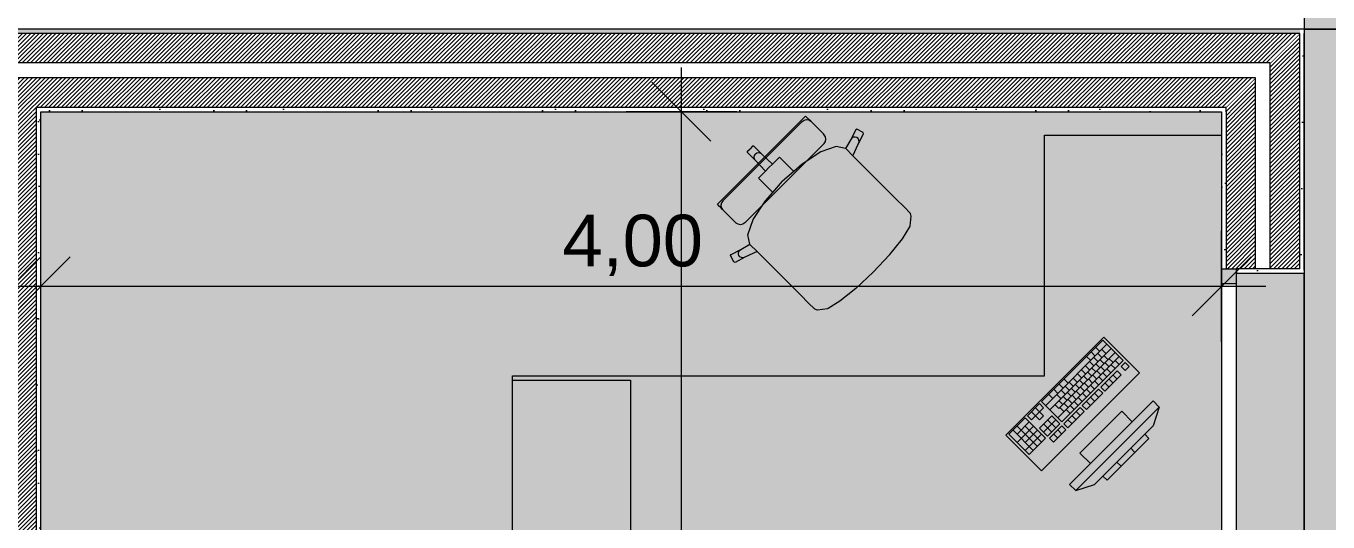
# Model space of a CAD drawing. Header units: millimetres. Extents: x 141848 to 1648660, y -465012 to -151356.
# Drawn here: x 458596 to 463006, y -255085 to -253406 of the extents above; entities that cross this region are included whole.
import ezdxf

# ---------------------------------------------------------------- set-up
doc = ezdxf.new("R2010")
doc.units = ezdxf.units.MM
doc.header["$MEASUREMENT"] = 0
doc.linetypes.add('Wipeout_Contour', pattern=[1000, 0, -1000])
for name, color, linetype in [('ASSIETTE', 7, 'Continuous'), ('Cotations - 1_100', 7, 'Continuous'), ('Fenêtres ARCHICAD', 7, 'Continuous'), ('Sols_ Dalles', 7, 'Continuous'), ('Structure - Murs extérieurs', 7, 'Continuous')]:
    doc.layers.add(name, color=color, linetype=linetype)
doc.styles.add('STYLE_GENERE_2', font='')
doc.styles.get('STYLE_GENERE_2').set_extended_font_data('Arial')
doc.dimstyles.new('STYLE_GENERE__1', dxfattribs={"dimtxt": 175, "dimasz": 190, "dimexe": 0.18, "dimexo": 0.0625, "dimgap": 0, "dimtad": 1, "dimlfac": 0.001, "dimzin": 0, "dimdsep": 46, "dimtxsty": 'STYLE_GENERE_2', "dimblk": 'ARROWHEAD_6', "dimblk1": 'ARROWHEAD_6', "dimblk2": 'ARROWHEAD_6', "dimcen": 0.09, "dimse1": 1, "dimse2": 1, "dimclrd": 7, "dimclre": 7, "dimclrt": 7, "dimazin": 0, "dimtfac": 1, "dimtdec": 4, "dimtmove": 0, "dimatfit": 3, "dimfxl": 0, "dimtolj": 1, "dimtzin": 0, "dimarcsym": 0})
doc.dimstyles.new('STYLE_GENERE__2', dxfattribs={"dimtxt": 175, "dimasz": 190, "dimexe": 0.18, "dimexo": 0.0625, "dimgap": 0, "dimtad": 1, "dimtih": 1, "dimtoh": 1, "dimlfac": 0.001, "dimzin": 0, "dimdsep": 46, "dimtxsty": 'STYLE_GENERE_2', "dimblk": 'ARROWHEAD_6', "dimblk1": 'ARROWHEAD_6', "dimblk2": 'ARROWHEAD_6', "dimcen": 0.09, "dimse1": 1, "dimse2": 1, "dimclrd": 7, "dimclre": 7, "dimclrt": 7, "dimazin": 0, "dimtfac": 1, "dimtdec": 4, "dimtmove": 0, "dimatfit": 3, "dimfxl": 0, "dimtolj": 1, "dimtzin": 0, "dimarcsym": 0})
pattern_1 = [(45, (0, 175), (-55.684659, 55.684659), [0, -52.5, 0, -78.75]), (110, (175, 175), (74.000794, 26.934086), [0, -38.5, 0, -66.5])]
pattern_2 = [(45, (0, 0), (-7.07106781, 7.07106781), [])]

# ---------------------------------------------------------------- blocks, each defined once
blk = doc.blocks.new('Dalle_2_1', base_point=(437925.1, -253415.6))
at = {"layer": 'Sols_ Dalles', "linetype": 'Continuous', "lineweight": 0, "true_color": 0x3f3f3f}
blk.add_hatch(color=250, dxfattribs=at).paths.add_polyline_path([(437925.1, -253415.6), (437925.1, -261165.6), (462925.6, -261165.6), (462925.6, -253415.6), (454775.6, -253415.6), (454775.6, -253695.6), (454775.6, -256475.6), (443260.6, -256475.6), (443260.6, -254581.9), (442677.2, -254581.9), (442677.2, -253415.6)])
at = {"layer": 'Sols_ Dalles', "color": 250, "linetype": 'Continuous', "lineweight": 5, "true_color": 0x1f1f1f, "flags": 128}
blk.add_lwpolyline([(437925.1, -253415.6), (437925.1, -261165.6), (462925.6, -261165.6), (462925.6, -253415.6), (454775.6, -253415.6), (454775.6, -253695.6), (454775.6, -256475.6), (443260.6, -256475.6), (443260.6, -254581.9), (442677.2, -254581.9), (442677.2, -253415.6)], close=True, dxfattribs=at)
blk = doc.blocks.new('Dalle_13_1', base_point=(437925.1, -253415.6))
at = {"layer": 'Sols_ Dalles', "linetype": 'Continuous', "lineweight": 0, "true_color": 0x3f3f3f}
h = blk.add_hatch(color=250, dxfattribs=at)
h.paths.add_polyline_path([(437925.1, -253415.6), (437925.1, -261165.6), (462925.6, -261165.6), (462925.6, -253415.6)])
h.paths.add_polyline_path([(443540.6, -253695.6), (448350.6, -253695.6), (448350.6, -256195.6), (443540.6, -256195.6)], flags=0)
h.paths.add_polyline_path([(448630.6, -253695.6), (454775.6, -253695.6), (454775.6, -256375.6), (448630.6, -256375.6)], flags=0)
at = {"layer": 'Sols_ Dalles', "color": 250, "linetype": 'Continuous', "lineweight": 5, "true_color": 0x1f1f1f, "flags": 128}
blk.add_lwpolyline([(437925.1, -253415.6), (437925.1, -261165.6), (462925.6, -261165.6), (462925.6, -253415.6)], close=True, dxfattribs=at)
blk = doc.blocks.new('Mur_1_1', base_point=(462645.6, -253695.6))
at = {"color": 254, "linetype": 'Wipeout_Contour', "lineweight": 0, "ltscale": 1583249.505435676}
blk.add_wipeout([(462910.6, -253430.6), (462925.6, -253430.6), (462925.6, -253415.6)], dxfattribs=at).dxf.layer = 'Structure - Murs extérieurs'
at = {"color": 254, "linetype": 'Wipeout_Contour', "lineweight": 0, "ltscale": 1582934.291447829}
blk.add_wipeout([(462645.6, -253695.6), (462660.6, -253695.6), (462660.6, -253680.6)], dxfattribs=at).dxf.layer = 'Structure - Murs extérieurs'
at = {"layer": 'Structure - Murs extérieurs', "linetype": 'Continuous', "lineweight": 5, "true_color": 0x5f5f5f}
h = blk.add_hatch(dxfattribs=at)
h.set_pattern_fill('Enduit_0001', color=251, style=0, pattern_type=2)
h.set_pattern_definition(pattern_1)
h.paths.add_polyline_path([(462910.6, -253430.6), (462925.6, -253430.6), (462925.6, -253415.6)])
h = blk.add_hatch(dxfattribs=at)
h.set_pattern_fill('Enduit_0001', color=251, style=0, pattern_type=2)
h.set_pattern_definition(pattern_1)
h.paths.add_polyline_path([(462645.6, -253695.6), (462660.6, -253695.6), (462660.6, -253680.6)])
at = {"color": 254, "linetype": 'Wipeout_Contour', "lineweight": 0, "ltscale": 1583238.746620003}
blk.add_wipeout([(462810.6, -253530.6), (462910.6, -253530.6), (462910.6, -253430.6)], dxfattribs=at).dxf.layer = 'Structure - Murs extérieurs'
at = {"layer": 'Structure - Murs extérieurs', "linetype": 'Continuous', "lineweight": 5, "true_color": 0x5f5f5f}
h = blk.add_hatch(dxfattribs=at)
h.set_pattern_fill('Briques_terre_cuite__ext_56', color=251, style=0, pattern_type=2)
h.set_pattern_definition(pattern_2)
h.paths.add_polyline_path([(462810.6, -253530.6), (462910.6, -253530.6), (462910.6, -253430.6)])
at = {"color": 254, "linetype": 'Wipeout_Contour', "lineweight": 0, "ltscale": 1583229.542021951}
blk.add_wipeout([(462910.6, -253430.6), (462925.6, -253415.6), (462910.6, -253415.6)], dxfattribs=at).dxf.layer = 'Structure - Murs extérieurs'
at = {"color": 254, "linetype": 'Wipeout_Contour', "lineweight": 0, "ltscale": 1583115.564705617}
blk.add_wipeout([(462760.6, -253580.6), (462810.6, -253580.6), (462810.6, -253530.6)], dxfattribs=at).dxf.layer = 'Structure - Murs extérieurs'
at = {"layer": 'Structure - Murs extérieurs', "linetype": 'Continuous', "lineweight": 5, "true_color": 0x5f5f5f}
h = blk.add_hatch(dxfattribs=at)
h.set_pattern_fill('Enduit_0001', color=251, style=0, pattern_type=2)
h.set_pattern_definition(pattern_1)
h.paths.add_polyline_path([(462910.6, -253430.6), (462925.6, -253415.6), (462910.6, -253415.6)])
at = {"color": 254, "linetype": 'Wipeout_Contour', "lineweight": 0, "ltscale": 1583060.330105459}
blk.add_wipeout([(462660.6, -253680.6), (462760.6, -253680.6), (462760.6, -253580.6)], dxfattribs=at).dxf.layer = 'Structure - Murs extérieurs'
at = {"layer": 'Structure - Murs extérieurs', "linetype": 'Continuous', "lineweight": 5, "true_color": 0x5f5f5f}
h = blk.add_hatch(dxfattribs=at)
h.set_pattern_fill('Briques_terre_cuite__int_97', color=251, style=0, pattern_type=2)
h.set_pattern_definition(pattern_2)
h.paths.add_polyline_path([(462660.6, -253680.6), (462760.6, -253680.6), (462760.6, -253580.6)])
at = {"color": 254, "linetype": 'Wipeout_Contour', "lineweight": 0, "ltscale": 2067424.898987333}
blk.add_wipeout([(462910.6, -253415.6), (437925.1, -253415.6), (437940.1, -253430.6), (462910.6, -253430.6)], dxfattribs=at).dxf.layer = 'Structure - Murs extérieurs'
at = {"layer": 'Structure - Murs extérieurs', "linetype": 'Continuous', "lineweight": 5, "true_color": 0x5f5f5f}
h = blk.add_hatch(dxfattribs=at)
h.set_pattern_fill('Enduit_0001', color=251, style=0, pattern_type=2)
h.set_pattern_definition(pattern_1)
h.paths.add_polyline_path([(462910.6, -253415.6), (437925.1, -253415.6), (437940.1, -253430.6), (462910.6, -253430.6)])
at = {"color": 254, "linetype": 'Wipeout_Contour', "lineweight": 0, "ltscale": 1582914.323054209}
blk.add_wipeout([(462645.6, -253695.6), (462660.6, -253680.6), (462645.6, -253680.6)], dxfattribs=at).dxf.layer = 'Structure - Murs extérieurs'
at = {"layer": 'Structure - Murs extérieurs', "linetype": 'Continuous', "lineweight": 5, "true_color": 0x5f5f5f}
h = blk.add_hatch(dxfattribs=at)
h.set_pattern_fill('Enduit_0001', color=251, style=0, pattern_type=2)
h.set_pattern_definition(pattern_1)
h.paths.add_polyline_path([(462645.6, -253695.6), (462660.6, -253680.6), (462645.6, -253680.6)])
at = {"color": 254, "linetype": 'Wipeout_Contour', "lineweight": 0, "ltscale": 1583103.401677291}
blk.add_wipeout([(462810.6, -253530.6), (462910.6, -253430.6), (462810.6, -253430.6)], dxfattribs=at).dxf.layer = 'Structure - Murs extérieurs'
at = {"layer": 'Structure - Murs extérieurs', "linetype": 'Continuous', "lineweight": 5, "true_color": 0x5f5f5f}
h = blk.add_hatch(dxfattribs=at)
h.set_pattern_fill('Briques_terre_cuite__ext_56', color=251, style=0, pattern_type=2)
h.set_pattern_definition(pattern_2)
h.paths.add_polyline_path([(462810.6, -253530.6), (462910.6, -253430.6), (462810.6, -253430.6)])
at = {"layer": 'Structure - Murs extérieurs', "color": 7, "linetype": 'Continuous', "lineweight": 5}
blk.add_line((462910.6, -253530.6), (462910.6, -253430.6), dxfattribs=at)
at = {"layer": 'Structure - Murs extérieurs', "color": 7, "linetype": 'Continuous', "lineweight": 5, "flags": 128}
blk.add_lwpolyline([(462925.6, -253415.6), (462925.6, -253430.6)], dxfattribs=at)
at = {"color": 254, "linetype": 'Wipeout_Contour', "lineweight": 0, "ltscale": 2103531.866001545}
blk.add_wipeout([(458645.6, -253695.6), (462645.6, -253695.6), (462645.6, -253680.6), (458645.6, -253680.6)], dxfattribs=at).dxf.layer = 'Structure - Murs extérieurs'
at = {"layer": 'Structure - Murs extérieurs', "linetype": 'Continuous', "lineweight": 5, "true_color": 0x5f5f5f}
h = blk.add_hatch(dxfattribs=at)
h.set_pattern_fill('Enduit_0001', color=251, style=0, pattern_type=2)
h.set_pattern_definition(pattern_1)
h.paths.add_polyline_path([(458645.6, -253695.6), (462645.6, -253695.6), (462645.6, -253680.6), (458645.6, -253680.6)])
at = {"color": 254, "linetype": 'Wipeout_Contour', "lineweight": 0, "ltscale": 2067461.846406142}
blk.add_wipeout([(462810.6, -253430.6), (437940.1, -253430.6), (438040.1, -253530.6), (462810.6, -253530.6)], dxfattribs=at).dxf.layer = 'Structure - Murs extérieurs'
at = {"layer": 'Structure - Murs extérieurs', "linetype": 'Continuous', "lineweight": 5, "true_color": 0x5f5f5f}
h = blk.add_hatch(dxfattribs=at)
h.set_pattern_fill('Briques_terre_cuite__ext_56', color=251, style=0, pattern_type=2)
h.set_pattern_definition(pattern_2)
h.paths.add_polyline_path([(462810.6, -253430.6), (437940.1, -253430.6), (438040.1, -253530.6), (462810.6, -253530.6)])
at = {"layer": 'Structure - Murs extérieurs', "color": 7, "linetype": 'Continuous', "lineweight": 5}
for p, q in [((462810.6, -253430.6), (437940.1, -253430.6)), ((462910.6, -253430.6), (462810.6, -253430.6))]:
    blk.add_line(p, q, dxfattribs=at)
at = {"layer": 'Structure - Murs extérieurs', "color": 7, "linetype": 'Continuous', "lineweight": 5, "flags": 128}
blk.add_lwpolyline([(462925.6, -253415.6), (437925.1, -253415.6)], dxfattribs=at)
at = {"color": 254, "linetype": 'Wipeout_Contour', "lineweight": 0, "ltscale": 2096498.035947026}
blk.add_wipeout([(458630.6, -253695.6), (458645.6, -253695.6), (458645.6, -253680.6), (458630.6, -253680.6)], dxfattribs=at).dxf.layer = 'Structure - Murs extérieurs'
at = {"layer": 'Structure - Murs extérieurs', "linetype": 'Continuous', "lineweight": 5, "true_color": 0x5f5f5f}
h = blk.add_hatch(dxfattribs=at)
h.set_pattern_fill('Enduit_0001', color=251, style=0, pattern_type=2)
h.set_pattern_definition(pattern_1)
h.paths.add_polyline_path([(458630.6, -253695.6), (458645.6, -253695.6), (458645.6, -253680.6), (458630.6, -253680.6)])
at = {"color": 254, "linetype": 'Wipeout_Contour', "lineweight": 0, "ltscale": 1583048.086526626}
blk.add_wipeout([(462760.6, -253580.6), (462810.6, -253530.6), (462760.6, -253530.6)], dxfattribs=at).dxf.layer = 'Structure - Murs extérieurs'
at = {"layer": 'Structure - Murs extérieurs', "color": 7, "linetype": 'Continuous', "lineweight": 5}
blk.add_line((462810.6, -253580.6), (462810.6, -253530.6), dxfattribs=at)
at = {"color": 254, "linetype": 'Wipeout_Contour', "lineweight": 0, "ltscale": 2085845.94431109}
blk.add_wipeout([(448545.6, -253580.6), (462760.6, -253580.6), (462760.6, -253530.6), (448545.6, -253530.6)], dxfattribs=at).dxf.layer = 'Structure - Murs extérieurs'
at = {"layer": 'Structure - Murs extérieurs', "color": 7, "linetype": 'Continuous', "lineweight": 5}
for p, q in [((462760.6, -253530.6), (448545.6, -253530.6)), ((462810.6, -253530.6), (462760.6, -253530.6))]:
    blk.add_line(p, q, dxfattribs=at)
at = {"color": 254, "linetype": 'Wipeout_Contour', "lineweight": 0, "ltscale": 1582924.96933902}
blk.add_wipeout([(462660.6, -253680.6), (462760.6, -253580.6), (462660.6, -253580.6)], dxfattribs=at).dxf.layer = 'Structure - Murs extérieurs'
at = {"layer": 'Structure - Murs extérieurs', "linetype": 'Continuous', "lineweight": 5, "true_color": 0x5f5f5f}
h = blk.add_hatch(dxfattribs=at)
h.set_pattern_fill('Briques_terre_cuite__int_97', color=251, style=0, pattern_type=2)
h.set_pattern_definition(pattern_2)
h.paths.add_polyline_path([(462660.6, -253680.6), (462760.6, -253580.6), (462660.6, -253580.6)])
at = {"layer": 'Structure - Murs extérieurs', "color": 7, "linetype": 'Continuous', "lineweight": 5}
blk.add_line((462760.6, -253680.6), (462760.6, -253580.6), dxfattribs=at)
at = {"color": 254, "linetype": 'Wipeout_Contour', "lineweight": 0, "ltscale": 2103420.98199912}
blk.add_wipeout([(458630.6, -253680.6), (462660.6, -253680.6), (462660.6, -253580.6), (458630.6, -253580.6)], dxfattribs=at).dxf.layer = 'Structure - Murs extérieurs'
at = {"layer": 'Structure - Murs extérieurs', "linetype": 'Continuous', "lineweight": 5, "true_color": 0x5f5f5f}
h = blk.add_hatch(dxfattribs=at)
h.set_pattern_fill('Briques_terre_cuite__int_97', color=251, style=0, pattern_type=2)
h.set_pattern_definition(pattern_2)
h.paths.add_polyline_path([(458630.6, -253680.6), (462660.6, -253680.6), (462660.6, -253580.6), (458630.6, -253580.6)])
at = {"layer": 'Structure - Murs extérieurs', "color": 7, "linetype": 'Continuous', "lineweight": 5}
for p, q in [((462760.6, -253580.6), (462660.6, -253580.6)), ((462660.6, -253695.6), (462660.6, -253680.6))]:
    blk.add_line(p, q, dxfattribs=at)
at = {"color": 254, "linetype": 'Wipeout_Contour', "lineweight": 0, "ltscale": 2096237.963000145}
blk.add_wipeout([(458560.6, -253680.6), (458630.6, -253680.6), (458630.6, -253580.6), (458560.6, -253580.6)], dxfattribs=at).dxf.layer = 'Structure - Murs extérieurs'
at = {"layer": 'Structure - Murs extérieurs', "linetype": 'Continuous', "lineweight": 5, "true_color": 0x5f5f5f}
h = blk.add_hatch(dxfattribs=at)
h.set_pattern_fill('Briques_terre_cuite__int_97', color=251, style=0, pattern_type=2)
h.set_pattern_definition(pattern_2)
h.paths.add_polyline_path([(458560.6, -253680.6), (458630.6, -253680.6), (458630.6, -253580.6), (458560.6, -253580.6)])
at = {"layer": 'Structure - Murs extérieurs', "color": 7, "linetype": 'Continuous', "lineweight": 5}
for p, q in [((458630.6, -253580.6), (458560.6, -253580.6)), ((462660.6, -253580.6), (458630.6, -253580.6)), ((458630.6, -253695.6), (458630.6, -253680.6)), ((458630.6, -253680.6), (462660.6, -253680.6))]:
    blk.add_line(p, q, dxfattribs=at)
at = {"layer": 'Structure - Murs extérieurs', "color": 7, "linetype": 'Continuous', "lineweight": 5, "flags": 128}
blk.add_lwpolyline([(458645.6, -253695.6), (462645.6, -253695.6)], dxfattribs=at)
blk = doc.blocks.new('Fenêtre 25')
at = {"layer": 'Fenêtres ARCHICAD', "color": 7, "linetype": 'Continuous', "lineweight": 5}
for p, q in [((-500, 0), (500, 0)), ((-500, 0), (-500, -15)), ((-500, 0), (-500, -15)), ((500, 0), (500, -15)), ((500, 0), (500, -15)), ((-500, -15), (-500, -50)), ((-500, -15), (-500, -50)), ((500, -15), (500, -50)), ((500, -15), (500, -50)), ((-485, -50), (-485, -280)), ((485, -50), (485, -280)), ((-500, -280), (-485, -280)), ((-485, -280), (485, -280)), ((500, -280), (485, -280))]:
    blk.add_line(p, q, dxfattribs=at)
at = {"color": 254, "linetype": 'Wipeout_Contour', "lineweight": 0, "ltscale": 1805.5395}
blk.add_wipeout([(-450, 0), (-450, -50), (450, -50), (450, 0)], dxfattribs=at).dxf.layer = 'Fenêtres ARCHICAD'
at = {"layer": 'Fenêtres ARCHICAD', "color": 7, "linetype": 'Continuous', "lineweight": 5}
for p, q in [((-500, 0), (-450, 0)), ((-450, 0), (-450, -50)), ((-450, 0), (450, 0)), ((450, -50), (450, 0)), ((450, 0), (500, 0)), ((-450, -50), (-500, -50)), ((450, -50), (-450, -50)), ((500, -50), (450, -50))]:
    blk.add_line(p, q, dxfattribs=at)
blk = doc.blocks.new('Mur_2_1', base_point=(462645.6, -253695.6))
at = {"color": 254, "linetype": 'Wipeout_Contour', "lineweight": 0, "ltscale": 2111766.840978906}
blk.add_wipeout([(462910.6, -254227.6), (462925.6, -254227.6), (462925.6, -253430.6), (462910.6, -253430.6)], dxfattribs=at).dxf.layer = 'Structure - Murs extérieurs'
at = {"color": 254, "linetype": 'Wipeout_Contour', "lineweight": 0, "ltscale": 2111092.181981381}
blk.add_wipeout([(462645.6, -253695.6), (462645.6, -254227.6), (462660.6, -254227.6), (462660.6, -253695.6)], dxfattribs=at).dxf.layer = 'Structure - Murs extérieurs'
at = {"layer": 'Structure - Murs extérieurs', "linetype": 'Continuous', "lineweight": 5, "true_color": 0x5f5f5f}
h = blk.add_hatch(dxfattribs=at)
h.set_pattern_fill('Enduit_0001', color=251, style=0, pattern_type=2)
h.set_pattern_definition(pattern_1)
h.paths.add_polyline_path([(462910.6, -254227.6), (462925.6, -254227.6), (462925.6, -253430.6), (462910.6, -253430.6)])
h = blk.add_hatch(dxfattribs=at)
h.set_pattern_fill('Enduit_0001', color=251, style=0, pattern_type=2)
h.set_pattern_definition(pattern_1)
h.paths.add_polyline_path([(462645.6, -253695.6), (462645.6, -254227.6), (462660.6, -254227.6), (462660.6, -253695.6)])
at = {"color": 254, "linetype": 'Wipeout_Contour', "lineweight": 0, "ltscale": 2111661.239325346}
blk.add_wipeout([(462810.6, -254227.6), (462910.6, -254227.6), (462910.6, -253530.6), (462810.6, -253530.6)], dxfattribs=at).dxf.layer = 'Structure - Murs extérieurs'
at = {"layer": 'Structure - Murs extérieurs', "linetype": 'Continuous', "lineweight": 5, "true_color": 0x5f5f5f}
h = blk.add_hatch(dxfattribs=at)
h.set_pattern_fill('Briques_terre_cuite__ext_56', color=251, style=0, pattern_type=2)
h.set_pattern_definition(pattern_2)
h.paths.add_polyline_path([(462810.6, -254227.6), (462910.6, -254227.6), (462910.6, -253530.6), (462810.6, -253530.6)])
at = {"layer": 'Structure - Murs extérieurs', "color": 7, "linetype": 'Continuous', "lineweight": 5}
blk.add_line((462910.6, -253530.6), (462910.6, -253430.6), dxfattribs=at)
at = {"color": 254, "linetype": 'Wipeout_Contour', "lineweight": 0, "ltscale": 2111446.26126657}
blk.add_wipeout([(462760.6, -253580.6), (462760.6, -254227.6), (462810.6, -254227.6), (462810.6, -253580.6)], dxfattribs=at).dxf.layer = 'Structure - Murs extérieurs'
at = {"layer": 'Structure - Murs extérieurs', "color": 7, "linetype": 'Continuous', "lineweight": 5}
blk.add_line((462810.6, -253580.6), (462810.6, -253530.6), dxfattribs=at)
at = {"color": 254, "linetype": 'Wipeout_Contour', "lineweight": 0, "ltscale": 2639218.054423116}
blk.add_wipeout([(462760.6, -253680.6), (462660.6, -253680.6), (462660.6, -254227.6), (462695.6, -254227.6), (462760.6, -254227.6)], dxfattribs=at).dxf.layer = 'Structure - Murs extérieurs'
at = {"layer": 'Structure - Murs extérieurs', "linetype": 'Continuous', "lineweight": 5, "true_color": 0x5f5f5f}
h = blk.add_hatch(dxfattribs=at)
h.set_pattern_fill('Briques_terre_cuite__int_97', color=251, style=0, pattern_type=2)
h.set_pattern_definition(pattern_2)
h.paths.add_polyline_path([(462760.6, -253680.6), (462660.6, -253680.6), (462660.6, -254227.6), (462695.6, -254227.6), (462760.6, -254227.6)])
at = {"layer": 'Structure - Murs extérieurs', "color": 7, "linetype": 'Continuous', "lineweight": 5}
for p, q in [((462760.6, -253680.6), (462760.6, -253580.6)), ((462660.6, -253695.6), (462660.6, -253680.6)), ((462660.6, -253695.6), (462660.6, -254227.6)), ((462645.6, -254227.6), (462660.6, -254227.6))]:
    blk.add_line(p, q, dxfattribs=at)
at = {"layer": 'Structure - Murs extérieurs', "color": 7, "linetype": 'Continuous', "lineweight": 5, "flags": 128}
blk.add_lwpolyline([(462645.6, -253695.6), (462645.6, -254227.6)], dxfattribs=at)
at = {"color": 254, "linetype": 'Wipeout_Contour', "lineweight": 0, "ltscale": 2640296.921588567}
blk.add_wipeout([(462925.6, -254227.6), (462910.6, -254227.6), (462695.6, -254227.6), (462695.6, -254242.6), (462925.6, -254242.6)], dxfattribs=at).dxf.layer = 'Structure - Murs extérieurs'
at = {"layer": 'Structure - Murs extérieurs', "linetype": 'Continuous', "lineweight": 5, "true_color": 0x5f5f5f}
h = blk.add_hatch(dxfattribs=at)
h.set_pattern_fill('Enduit_0001', color=251, style=0, pattern_type=2)
h.set_pattern_definition(pattern_1)
h.paths.add_polyline_path([(462925.6, -254227.6), (462910.6, -254227.6), (462695.6, -254227.6), (462695.6, -254242.6), (462925.6, -254242.6)])
at = {"layer": 'Structure - Murs extérieurs', "color": 7, "linetype": 'Continuous', "lineweight": 5}
for p, q in [((462910.6, -254227.6), (462910.6, -253530.6)), ((462810.6, -254227.6), (462810.6, -253580.6)), ((462760.6, -254227.6), (462760.6, -253680.6)), ((462660.6, -254227.6), (462695.6, -254227.6)), ((462695.6, -254227.6), (462695.6, -254242.6)), ((462910.6, -254227.6), (462695.6, -254227.6)), ((462695.6, -254242.6), (462925.6, -254242.6)), ((462925.6, -254227.6), (462925.6, -254242.6))]:
    blk.add_line(p, q, dxfattribs=at)
at = {"layer": 'Structure - Murs extérieurs', "color": 7, "linetype": 'Continuous', "lineweight": 5, "flags": 128}
blk.add_lwpolyline([(462925.6, -254227.6), (462925.6, -253430.6)], dxfattribs=at)
at = {"layer": 'Fenêtres ARCHICAD', "color": 7, "linetype": 'Continuous', "lineweight": 5, "xscale": -1, "zscale": 1000, "rotation": 89.9999999999974}
blk.add_blockref('Fenêtre 25', (462645.6, -254727.6), dxfattribs=at)
blk = doc.blocks.new('Mur_13_1', base_point=(458560.6, -257873.3))
at = {"color": 254, "linetype": 'Wipeout_Contour', "lineweight": 0, "ltscale": 2096349.279210437}
blk.add_wipeout([(458560.6, -253695.6), (458630.6, -253695.6), (458630.6, -253680.6), (458560.6, -253680.6)], dxfattribs=at).dxf.layer = 'Structure - Murs extérieurs'
at = {"layer": 'Structure - Murs extérieurs', "linetype": 'Continuous', "lineweight": 5, "true_color": 0x5f5f5f}
h = blk.add_hatch(dxfattribs=at)
h.set_pattern_fill('Briques_terre_cuite__int_97', color=251, style=0, pattern_type=2)
h.set_pattern_definition(pattern_2)
h.paths.add_polyline_path([(458560.6, -253695.6), (458630.6, -253695.6), (458630.6, -253680.6), (458560.6, -253680.6)])
at = {"color": 254, "linetype": 'Wipeout_Contour', "lineweight": 0, "ltscale": 2099527.196369854}
blk.add_wipeout([(458630.6, -253695.6), (458630.6, -256795.2), (458645.6, -256795.2), (458645.6, -253695.6)], dxfattribs=at).dxf.layer = 'Structure - Murs extérieurs'
at = {"layer": 'Structure - Murs extérieurs', "linetype": 'Continuous', "lineweight": 5, "true_color": 0x5f5f5f}
h = blk.add_hatch(dxfattribs=at)
h.set_pattern_fill('Enduit_0001', color=251, style=0, pattern_type=2)
h.set_pattern_definition(pattern_1)
h.paths.add_polyline_path([(458630.6, -253695.6), (458630.6, -256795.2), (458645.6, -256795.2), (458645.6, -253695.6)])
at = {"color": 254, "linetype": 'Wipeout_Contour', "lineweight": 0, "ltscale": 2097347.963144158}
blk.add_wipeout([(458630.6, -254710.6), (458630.6, -253695.6), (458560.6, -253695.6), (458560.6, -254710.6)], dxfattribs=at).dxf.layer = 'Structure - Murs extérieurs'
at = {"layer": 'Structure - Murs extérieurs', "linetype": 'Continuous', "lineweight": 5, "true_color": 0x5f5f5f}
h = blk.add_hatch(dxfattribs=at)
h.set_pattern_fill('Briques_terre_cuite__int_97', color=251, style=0, pattern_type=2)
h.set_pattern_definition(pattern_2)
h.paths.add_polyline_path([(458630.6, -254710.6), (458630.6, -253695.6), (458560.6, -253695.6), (458560.6, -254710.6)])
at = {"layer": 'Structure - Murs extérieurs', "color": 7, "linetype": 'Continuous', "lineweight": 5}
blk.add_line((458630.6, -253695.6), (458630.6, -253680.6), dxfattribs=at)
at = {"color": 254, "linetype": 'Wipeout_Contour', "lineweight": 0, "ltscale": 2098400.107745042}
blk.add_wipeout([(458630.6, -254780.6), (458630.6, -254710.6), (458560.6, -254710.6), (458560.6, -254780.6)], dxfattribs=at).dxf.layer = 'Structure - Murs extérieurs'
at = {"layer": 'Structure - Murs extérieurs', "linetype": 'Continuous', "lineweight": 5, "true_color": 0x5f5f5f}
h = blk.add_hatch(dxfattribs=at)
h.set_pattern_fill('Briques_terre_cuite__int_97', color=251, style=0, pattern_type=2)
h.set_pattern_definition(pattern_2)
h.paths.add_polyline_path([(458630.6, -254780.6), (458630.6, -254710.6), (458560.6, -254710.6), (458560.6, -254780.6)])
at = {"layer": 'Structure - Murs extérieurs', "color": 7, "linetype": 'Continuous', "lineweight": 5}
blk.add_line((458630.6, -254710.6), (458630.6, -253695.6), dxfattribs=at)
at = {"color": 254, "linetype": 'Wipeout_Contour', "lineweight": 0, "ltscale": 2099567.520860872}
blk.add_wipeout([(458630.6, -255910.6), (458630.6, -254780.6), (458560.6, -254780.6), (458560.6, -255910.6)], dxfattribs=at).dxf.layer = 'Structure - Murs extérieurs'
at = {"layer": 'Structure - Murs extérieurs', "linetype": 'Continuous', "lineweight": 5, "true_color": 0x5f5f5f}
h = blk.add_hatch(dxfattribs=at)
h.set_pattern_fill('Briques_terre_cuite__int_97', color=251, style=0, pattern_type=2)
h.set_pattern_definition(pattern_2)
h.paths.add_polyline_path([(458630.6, -255910.6), (458630.6, -254780.6), (458560.6, -254780.6), (458560.6, -255910.6)])
at = {"layer": 'Structure - Murs extérieurs', "color": 7, "linetype": 'Continuous', "lineweight": 5}
for p, q in [((458630.6, -254780.6), (458630.6, -254710.6)), ((458630.6, -255910.6), (458630.6, -254780.6))]:
    blk.add_line(p, q, dxfattribs=at)
at = {"layer": 'Structure - Murs extérieurs', "color": 7, "linetype": 'Continuous', "lineweight": 5, "flags": 128}
blk.add_lwpolyline([(458645.6, -256795.2), (458645.6, -253695.6)], dxfattribs=at)
blk = doc.blocks.new('Poste de travail de bureau unique 25')
at = {"layer": 'ASSIETTE', "color": 251, "linetype": 'Continuous', "lineweight": 5, "true_color": 0x5f5f5f}
for p, q in [((-2002.4, -785), (-2002.4, 0)), ((-515.1, -432.3), (-493.9, -411.1)), ((-232.3, -715.1), (-515.1, -432.3)), ((-493.9, -411.1), (-211.1, -693.9)), ((-493.9, -411.1), (-430.3, -432.3)), ((-232.3, -630.3), (-430.3, -432.3)), ((-402, -460.6), (-387.9, -446.4)), ((-260.6, -602), (-402, -460.6)), ((-387.9, -446.4), (-246.4, -587.9)), ((-479.8, -538.4), (-444.4, -503)), ((-444.4, -503), (-303, -644.4)), ((-354.9, -507.7), (-340.7, -493.6)), ((-720.5, -602), (-651.9, -533.4)), ((-706.6, -615.8), (-638, -547.2)), ((-692.8, -629.7), (-624.2, -561.1)), ((-610.2, -602.5), (-665.6, -547.1)), ((-651.9, -533.4), (-596.5, -588.8)), ((-338.4, -679.8), (-479.8, -538.4)), ((-307.7, -554.9), (-293.6, -540.7)), ((-665.1, -657.4), (-720.5, -602)), ((-637.6, -629.9), (-693, -574.5)), ((-651.4, -643.6), (-692.9, -602.1)), ((-623.9, -616.2), (-665.5, -574.7)), ((-665.2, -629.8), (-610.4, -574.9)), ((-596.5, -588.8), (-665.1, -657.4)), ((-617, -623.1), (-589.6, -595.7)), ((-561.8, -651), (-603.3, -609.4)), ((-603.2, -637), (-575.7, -609.6)), ((-589.6, -595.7), (-548, -637.3)), ((-582.7, -588.9), (-569, -575.1)), ((-541.2, -630.4), (-582.7, -588.9)), ((-569, -575.1), (-527.5, -616.7)), ((-568.9, -602.7), (-555.2, -589)), ((-555, -616.6), (-541.3, -602.8)), ((-527.5, -616.7), (-541.2, -630.4)), ((-246.4, -587.9), (-260.6, -602)), ((-658.1, -664.3), (-644.4, -650.6)), ((-644.4, -650.6), (-630.6, -664.4)), ((-630.6, -664.4), (-616.9, -650.7)), ((-575.5, -664.7), (-617, -623.1)), ((-616.9, -650.7), (-603, -664.6)), ((-609.7, -712.7), (-541.1, -644.2)), ((-589.3, -650.8), (-561.9, -623.4)), ((-548, -637.3), (-575.5, -664.7)), ((-347.1, -865.6), (-554.8, -657.9)), ((-541.1, -644.2), (-333.4, -851.9)), ((-534.3, -637.3), (-520.5, -623.6)), ((-478.9, -692.7), (-534.3, -637.3)), ((-520.5, -623.6), (-465.2, -679)), ((-520.4, -651.2), (-506.7, -637.5)), ((-506.6, -665), (-492.8, -651.3)), ((-303, -644.4), (-338.4, -679.8)), ((-211.1, -693.9), (-232.3, -630.3)), ((-616.6, -705.8), (-658.1, -664.3)), ((-644.3, -678.1), (-630.6, -664.4)), ((-616.7, -678.3), (-630.6, -664.4)), ((-630.5, -692), (-616.7, -678.3)), ((-603, -664.6), (-616.7, -678.3)), ((-616.7, -678.3), (-602.9, -692.1)), ((-602.9, -692.1), (-616.6, -705.8)), ((-388.3, -906.7), (-596, -699)), ((-374.5, -893), (-582.3, -685.3)), ((-564.9, -702.6), (-551.2, -688.9)), ((-360.8, -879.3), (-551.2, -688.9)), ((-551.1, -716.5), (-537.4, -702.8)), ((-547.8, -692.4), (-534.1, -678.7)), ((-533.9, -706.2), (-520.2, -692.5)), ((-527.1, -685.6), (-513.4, -671.9)), ((-513.3, -699.4), (-499.6, -685.7)), ((-499.4, -713.3), (-485.7, -699.6)), ((-492.7, -678.9), (-479, -665.2)), ((-465.2, -679), (-478.9, -692.7)), ((-471.9, -699.6), (-458.2, -685.9)), ((-416.6, -755), (-471.9, -699.6)), ((-458.2, -685.9), (-402.8, -741.3)), ((-458.1, -713.5), (-444.4, -699.8)), ((-211.1, -693.9), (-232.3, -715.1)), ((-402, -920.5), (-609.7, -712.7)), ((-585.4, -737), (-571.7, -723.3)), ((-568.1, -754.3), (-554.4, -740.6)), ((-557.9, -737.1), (-544.2, -723.4)), ((-544, -751), (-530.3, -737.3)), ((-537.3, -730.3), (-523.5, -716.6)), ((-523.4, -744.2), (-509.7, -730.5)), ((-520.1, -720.1), (-506.4, -706.4)), ((-509.6, -758), (-495.8, -744.3)), ((-506.2, -733.9), (-492.5, -720.2)), ((-492.4, -747.8), (-478.7, -734.1)), ((-485.6, -727.1), (-471.9, -713.4)), ((-478.5, -761.6), (-464.8, -747.9)), ((-471.7, -741), (-458, -727.3)), ((-457.9, -754.8), (-444.2, -741.1)), ((-444.2, -727.3), (-430.5, -713.6)), ((-430.4, -741.2), (-416.7, -727.5)), ((-402.8, -741.3), (-416.6, -755)), ((-409.6, -762), (-395.9, -748.2)), ((-395.9, -748.2), (-340.5, -803.6)), ((-2402.4, -785), (-2002.4, -785)), ((-550.8, -771.6), (-537.1, -757.9)), ((-533.5, -788.9), (-519.8, -775.2)), ((-530.2, -764.8), (-516.5, -751.1)), ((-516.3, -778.7), (-502.6, -764.9)), ((-502.5, -792.5), (-488.8, -778.8)), ((-495.7, -771.9), (-482, -758.2)), ((-488.7, -806.4), (-474.9, -792.6)), ((-481.9, -785.7), (-468.1, -772)), ((-468, -799.6), (-454.3, -785.9)), ((-464.7, -775.5), (-451, -761.8)), ((-450.8, -789.3), (-437.1, -775.6)), ((-444, -768.7), (-430.3, -755)), ((-437, -803.2), (-423.3, -789.4)), ((-430.2, -782.5), (-416.5, -768.8)), ((-416.4, -796.4), (-402.6, -782.7)), ((-354.2, -817.3), (-409.6, -762)), ((-395.8, -775.8), (-382.1, -762.1)), ((-381.9, -789.6), (-368.2, -775.9)), ((-368.1, -803.5), (-354.4, -789.8)), ((-474.8, -820.2), (-461.1, -806.5)), ((-461, -834), (-447.2, -820.3)), ((-454.2, -813.4), (-440.5, -799.7)), ((-447.1, -847.9), (-433.4, -834.2)), ((-440.3, -827.3), (-426.6, -813.5)), ((-426.5, -841.1), (-412.8, -827.4)), ((-423.1, -817), (-409.4, -803.3)), ((-409.3, -830.9), (-395.6, -817.1)), ((-402.5, -810.2), (-388.8, -796.5)), ((-395.4, -844.7), (-381.7, -831)), ((-388.7, -824.1), (-374.9, -810.4)), ((-374.8, -837.9), (-361.1, -824.2)), ((-340.5, -803.6), (-354.2, -817.3)), ((-340.4, -831.2), (-326.7, -817.5)), ((-326.5, -845), (-340.4, -831.2)), ((-326.7, -817.5), (-312.8, -831.3)), ((-312.8, -831.3), (-326.5, -845)), ((-457.4, -865.1), (-443.6, -851.4)), ((-441.8, -880.7), (-428.1, -866.9)), ((-433.3, -861.7), (-419.5, -848)), ((-419.4, -875.6), (-405.7, -861.9)), ((-412.6, -855), (-398.9, -841.2)), ((-405.6, -889.4), (-391.9, -875.7)), ((-333.4, -851.9), (-402, -920.5)), ((-398.8, -868.8), (-385.1, -855.1)), ((-381.6, -858.6), (-367.9, -844.8)), ((-361, -851.8), (-347.2, -838)), ((-426.2, -896.2), (-412.5, -882.5)), ((-1400.1, -1047.4), (-1425.6, -1072.9)), ((-1378.2, -1025.4), (-1400.1, -1047.4)), ((-1368.9, -1022.5), (-1378.2, -1025.4)), ((-1335, -1026.5), (-1368.9, -1022.5)), ((-1332.8, -1027.4), (-1335, -1026.5)), ((-1292.8, -1052.4), (-1332.8, -1027.4)), ((-1239.1, -1095.9), (-1292.8, -1052.4)), ((-1425.6, -1072.9), (-1573.5, -1220.7)), ((-1238.3, -1096.6), (-1239.1, -1095.9)), ((-1180, -1151.4), (-1238.3, -1096.6)), ((-1652.4, -1185.5), (-1663.2, -1206.8)), ((-1648.4, -1184.2), (-1652.4, -1185.5)), ((-1615.3, -1201.2), (-1648.4, -1184.2)), ((-1180, -1151.4), (-1125.1, -1209.8)), ((-1663.2, -1206.8), (-1661.9, -1210.9)), ((-1661.9, -1210.9), (-1628.8, -1227.9)), ((-1635.4, -1207.6), (-1637, -1213.3)), ((-1637, -1213.3), (-1636.3, -1219.1)), ((-1636.3, -1219.1), (-1633.4, -1224.2)), ((-1631.8, -1203), (-1635.4, -1207.6)), ((-1633.4, -1224.2), (-1628.8, -1227.9)), ((-1626.7, -1200.2), (-1631.8, -1203)), ((-1628.8, -1227.9), (-1597.8, -1245.2)), ((-1620.9, -1199.5), (-1626.7, -1200.2)), ((-1615.3, -1201.2), (-1620.9, -1199.5)), ((-1573.5, -1220.7), (-1615.3, -1201.2)), ((-1597.7, -1245), (-1573.5, -1220.7)), ((-1125.1, -1209.8), (-1124.4, -1210.6)), ((-1124.4, -1210.6), (-1080.9, -1264.3)), ((-1597.8, -1245.2), (-1605.2, -1277.1)), ((-1605.2, -1277.1), (-1586.9, -1329.1)), ((-1597.7, -1245), (-1597.8, -1245.2)), ((-1080.9, -1264.3), (-1055.9, -1304.3)), ((-1647.9, -1320.5), (-1655.4, -1328.1)), ((-1644.7, -1317.3), (-1647.9, -1320.5)), ((-1638.1, -1313), (-1644.7, -1317.3)), ((-1630.3, -1311.7), (-1638.1, -1313)), ((-1622.4, -1313.5), (-1630.3, -1311.7)), ((-1615.6, -1318.1), (-1622.4, -1313.5)), ((-1481.1, -1452.6), (-1615.6, -1318.1)), ((-1055.9, -1304.3), (-1055.1, -1306.4)), ((-1055.1, -1306.4), (-1051.1, -1340.4)), ((-1690.8, -1363.4), (-1698, -1370.7)), ((-1695.1, -1370), (-1690.8, -1363.5)), ((-1687.6, -1360.2), (-1690.8, -1363.4)), ((-1678.2, -1350.8), (-1687.6, -1360.2)), ((-1655.4, -1328.1), (-1678.2, -1350.8)), ((-1586.9, -1329.1), (-1545.5, -1392.9)), ((-1053.9, -1349.7), (-1075.9, -1371.6)), ((-1051.1, -1340.4), (-1053.9, -1349.7)), ((-1701.2, -1373.8), (-1708.1, -1380.7)), ((-1708.1, -1380.7), (-1558.7, -1530.2)), ((-1698, -1370.7), (-1701.2, -1373.8)), ((-1696.4, -1377.8), (-1695.1, -1370)), ((-1694.6, -1385.7), (-1696.4, -1377.8)), ((-1690, -1392.5), (-1694.6, -1385.7)), ((-1555.5, -1527), (-1690, -1392.5)), ((-1545.5, -1392.9), (-1520.7, -1421.1)), ((-1101.4, -1397.1), (-1249.2, -1545)), ((-1075.9, -1371.6), (-1101.4, -1397.1)), ((-1548.1, -1448.4), (-1569.3, -1469.6)), ((-1520.7, -1421.1), (-1548.1, -1448.4)), ((-1520.7, -1421.1), (-1487.4, -1458.9)), ((-1481.1, -1452.6), (-1346.6, -1587.1)), ((-1545.6, -1493.2), (-1579.6, -1529.8)), ((-1569.3, -1469.6), (-1545.6, -1493.2)), ((-1545.6, -1493.2), (-1533.7, -1505.2)), ((-1449.6, -1492.2), (-1487.4, -1458.9)), ((-1449.6, -1492.2), (-1477, -1519.6)), ((-1421.4, -1517), (-1449.6, -1492.2)), ((-1579.6, -1529.8), (-1605.7, -1555.8)), ((-1582.9, -1534.6), (-1584, -1540.4)), ((-1584, -1540.4), (-1582.8, -1546.1)), ((-1579.6, -1529.8), (-1582.9, -1534.6)), ((-1409.2, -1679.6), (-1558.7, -1530.2)), ((-1521.7, -1517.1), (-1558.3, -1551.1)), ((-1555.5, -1527), (-1421, -1661.5)), ((-1521.7, -1517.1), (-1533.7, -1505.2)), ((-1498.1, -1540.7), (-1521.7, -1517.1)), ((-1477, -1519.6), (-1498.1, -1540.7)), ((-1357.6, -1558.4), (-1421.4, -1517)), ((-1605.7, -1555.8), (-1605.7, -1560.1)), ((-1605.7, -1560.1), (-1597.1, -1568.6)), ((-1588.6, -1577.2), (-1597.1, -1568.6)), ((-1584.4, -1577.2), (-1588.6, -1577.2)), ((-1558.3, -1551.1), (-1584.4, -1577.2)), ((-1582.8, -1546.1), (-1579.5, -1551)), ((-1574.6, -1554.3), (-1579.5, -1551)), ((-1568.9, -1555.5), (-1574.6, -1554.3)), ((-1563.1, -1554.3), (-1568.9, -1555.5)), ((-1558.3, -1551.1), (-1563.1, -1554.3)), ((-1305.6, -1576.7), (-1357.6, -1558.4)), ((-1346.6, -1587.1), (-1342, -1593.9)), ((-1273.7, -1569.3), (-1305.6, -1576.7)), ((-1273.5, -1569.2), (-1273.7, -1569.3)), ((-1256.4, -1600.3), (-1273.7, -1569.3)), ((-1273.5, -1569.2), (-1249.2, -1545)), ((-1249.2, -1545), (-1229.7, -1586.7)), ((-1229.7, -1586.7), (-1228, -1592.4)), ((-1229.7, -1586.7), (-1212.7, -1619.8)), ((-1356.6, -1626.9), (-1379.4, -1649.7)), ((-1349, -1619.3), (-1356.6, -1626.9)), ((-1345.8, -1616.2), (-1349, -1619.3)), ((-1341.5, -1609.6), (-1345.8, -1616.2)), ((-1342, -1593.9), (-1340.2, -1601.8)), ((-1340.2, -1601.8), (-1341.5, -1609.6)), ((-1252.7, -1604.9), (-1256.4, -1600.3)), ((-1239.4, -1633.4), (-1256.4, -1600.3)), ((-1247.6, -1607.8), (-1252.7, -1604.9)), ((-1241.8, -1608.5), (-1247.6, -1607.8)), ((-1236.1, -1606.9), (-1241.8, -1608.5)), ((-1231.6, -1603.3), (-1236.1, -1606.9)), ((-1214, -1623.9), (-1235.4, -1634.7)), ((-1228.7, -1598.2), (-1231.6, -1603.3)), ((-1228, -1592.4), (-1228.7, -1598.2)), ((-1212.7, -1619.8), (-1214, -1623.9)), ((-1421, -1661.5), (-1414.2, -1666.1)), ((-1414.2, -1666.1), (-1406.3, -1667.9)), ((-1402.3, -1672.7), (-1409.2, -1679.6)), ((-1406.3, -1667.9), (-1398.5, -1666.6)), ((-1399.2, -1669.5), (-1402.3, -1672.7)), ((-1391.9, -1662.3), (-1399.2, -1669.5)), ((-1398.5, -1666.6), (-1392, -1662.3)), ((-1388.7, -1659.1), (-1391.9, -1662.3)), ((-1379.4, -1649.7), (-1388.7, -1659.1)), ((-1235.4, -1634.7), (-1239.4, -1633.4))]:
    blk.add_line(p, q, dxfattribs=at)
at = {"layer": 'ASSIETTE', "color": 251, "linetype": 'Continuous', "lineweight": 5, "true_color": 0x5f5f5f, "flags": 128}
for points in [[(0, 0), (-2402.4, 0), (-2402.4, -800), (-600, -800), (-600, -1614.6), (0, -1614.6)], [(-278.3, -810.6), (-398.5, -930.8), (-730.8, -598.5), (-610.6, -478.3)]]:
    blk.add_lwpolyline(points, close=True, dxfattribs=at)
blk = doc.blocks.new('*D166')
at = {"layer": 'Cotations - 1_100', "color": 7, "linetype": 'Continuous', "lineweight": 5}
for p, q in [((456960.6, -254474.4), (456960.6, -254099.4)), ((458545.6, -254474.4), (458545.6, -254099.4)), ((457060.6, -254186.9), (456860.6, -254386.9)), ((458445.6, -254386.9), (458645.6, -254186.9)), ((456960.6, -254286.9), (458545.6, -254286.9))]:
    blk.add_line(p, q, dxfattribs=at)
at = {"layer": 'Cotations - 1_100', "color": 7, "lineweight": 5, "char_height": 175, "attachment_point": 7, "style": 'STYLE_GENERE_2'}
for s, insert in [('\\A1;{\\pql;\\fArial|b0|i0|c0|p38;1,59}', (457287.5, -254251.9)), ('\\A1;{\\pql;\\fArial|b0|i0|c0|p38;0,10}', (457980, -254251.9))]:
    blk.add_mtext(s, dxfattribs=dict(at, insert=insert))
blk = doc.blocks.new('ARROWHEAD_6')
at = {"color": 0, "linetype": 'Continuous', "lineweight": 0}
for p, q in [((-0.5, -0.5), (0.5, 0.5)), ((0, 0), (-1, 0))]:
    blk.add_line(p, q, dxfattribs=at)
blk = doc.blocks.new('*D167')
at = {"layer": 'Cotations - 1_100', "color": 7, "linetype": 'Continuous', "lineweight": 5}
for p, q in [((458545.6, -254474.4), (458545.6, -254099.4)), ((458645.6, -254474.4), (458645.6, -254099.4)), ((458445.6, -254386.9), (458645.6, -254186.9)), ((458745.6, -254186.9), (458545.6, -254386.9)), ((458545.6, -254286.9), (458645.6, -254286.9))]:
    blk.add_line(p, q, dxfattribs=at)
blk = doc.blocks.new('*D168')
at = {"layer": 'Cotations - 1_100', "color": 7, "linetype": 'Continuous', "lineweight": 5}
for p, q in [((458645.6, -254474.4), (458645.6, -254099.4)), ((462645.6, -254474.4), (462645.6, -254099.4)), ((458745.6, -254186.9), (458545.6, -254386.9)), ((462545.6, -254386.9), (462745.6, -254186.9)), ((458645.6, -254286.9), (462645.6, -254286.9)), ((462645.6, -254286.9), (462795.6, -254286.9))]:
    blk.add_line(p, q, dxfattribs=at)
at = {"layer": 'Cotations - 1_100', "color": 7, "lineweight": 5, "insert": (460412.8, -254251.9), "char_height": 175, "attachment_point": 7, "style": 'STYLE_GENERE_2'}
blk.add_mtext('\\A1;{\\pql;\\fArial|b0|i0|c0|p38;4,00}', dxfattribs=at)
blk = doc.blocks.new('*D188')
at = {"layer": 'Cotations - 1_100', "color": 7, "linetype": 'Continuous', "lineweight": 5}
for p, q in [((460815.8, -253695.6), (460815.8, -253545.6)), ((460915.8, -253795.6), (460715.8, -253595.6)), ((461003.3, -253695.6), (460628.3, -253695.6)), ((460815.8, -257858.3), (460815.8, -253695.6)), ((460715.8, -257758.3), (460915.8, -257958.3)), ((461003.3, -257858.3), (460628.3, -257858.3))]:
    blk.add_line(p, q, dxfattribs=at)
at = {"layer": 'Cotations - 1_100', "color": 7, "lineweight": 5, "insert": (460780.8, -256009.7), "char_height": 175, "attachment_point": 7, "rotation": 90, "style": 'STYLE_GENERE_2'}
blk.add_mtext('\\A1;{\\pql;\\fArial|b0|i0|c0|p38;4,16}', dxfattribs=at)

msp = doc.modelspace()

# ---------------------------------------------------------------- hatches: boundary and pattern name
at = {"layer": 'Sols_ Dalles', "linetype": 'Continuous', "lineweight": 0, "true_color": 0x2e271c}
for points in [[(380202.952, -171995.57), (380202.952, -230015.57), (380202.952, -260810.571), (415474.561, -260810.571), (415474.561, -260795.571), (415474.561, -258649.982), (415474.561, -258010.558), (415474.561, -222495.57), (405655.061, -222495.57), (405655.061, -218295.57), (415454.069, -218295.57), (415454.069, -204495.57), (412055.061, -204495.57), (412055.061, -201780.57), (412055.061, -189810.571), (436505.061, -189810.571), (436505.061, -253395.57), (436505.061, -253415.571), (437905.061, -253415.571), (437905.061, -253395.57), (437905.061, -188410.571), (410655.061, -188410.571), (410655.061, -200380.57), (410655.061, -205895.57), (414054.069, -205895.57), (414054.069, -216895.57), (404255.061, -216895.57), (404255.061, -223895.57), (414054.069, -223895.57), (414054.069, -258649.982), (414054.069, -259410.571), (382689.741, -259410.571), (381560.201, -259410.571), (381560.201, -231415.57), (381560.201, -173395.57), (462925.553, -173395.57), (462925.553, -253415.571), (464325.553, -253415.571), (464325.553, -171995.57)], [(437925.061, -253415.571), (436549.587, -253415.571), (436549.587, -262266.885), (464309.564, -262266.885), (464309.564, -253415.571), (462925.553, -253415.571), (462925.553, -261165.571), (450865.553, -261165.571), (449225.553, -261165.571), (437925.061, -261165.571), (437925.061, -257693.66), (437925.061, -256655.571)]]:
    msp.add_hatch(color=250, dxfattribs=at).paths.add_polyline_path(points)

# ---------------------------------------------------------------- linework, layer by layer
at = {"layer": 'Sols_ Dalles', "color": 250, "linetype": 'Continuous', "lineweight": 5, "true_color": 0x1f1f1f}
msp.add_lwpolyline([(462925.553, -173395.57), (462925.553, -253415.571), (464325.553, -253415.571), (464325.553, -171995.57)], dxfattribs=at)
at = {"layer": 'Sols_ Dalles', "color": 7, "linetype": 'Continuous', "lineweight": 5, "flags": 128}
msp.add_lwpolyline([(437925.061, -253415.571), (436549.587, -253415.571), (436549.587, -262266.885), (464309.564, -262266.885), (464309.564, -253415.571), (462925.553, -253415.571), (462925.553, -261165.571), (450865.553, -261165.571), (449225.553, -261165.571), (437925.061, -261165.571), (437925.061, -257693.66), (437925.061, -256655.571)], close=True, dxfattribs=at)

# ---------------------------------------------------------------- block references
at = {"layer": 'Sols_ Dalles', "color": 250, "linetype": 'Continuous', "lineweight": 5, "true_color": 0x1f1f1f}
for name in ['Dalle_2_1', 'Dalle_13_1']:
    msp.add_blockref(name, (437925.061, -253415.571), dxfattribs=at)

# ---------------------------------------------------------------- next in the draw order: block references
at = {"layer": 'Structure - Murs extérieurs', "color": 211, "lineweight": 5, "true_color": 0xfe55ff}
msp.add_blockref('Mur_1_1', (462645.553, -253695.571), dxfattribs=at)

# ---------------------------------------------------------------- next in the draw order: block references
for name, p in [('Mur_2_1', (462645.553, -253695.571)), ('Mur_13_1', (458560.553, -257873.274))]:
    msp.add_blockref(name, p, dxfattribs=at)

# ---------------------------------------------------------------- next in the draw order: block references
at = {"layer": 'ASSIETTE', "color": 251, "linetype": 'Continuous', "lineweight": 5, "true_color": 0x5f5f5f, "xscale": -1, "zscale": 1000, "rotation": 180}
msp.add_blockref('Poste de travail de bureau unique 25', (462645.553, -255389.859), dxfattribs=at)

# ---------------------------------------------------------------- next in the draw order: dimensions: what is measured, and where the dimension line sits
at = {"layer": 'Cotations - 1_100', "color": 7, "linetype": 'Continuous', "lineweight": 5}
dim = msp.add_linear_dim(base=(460815.821, -253695.571), p1=(459945.553, -257858.274), p2=(462645.553, -253695.571), angle=90, dimstyle='STYLE_GENERE__1', dxfattribs=at)
dim.commit()
dim.dimension.update_dxf_attribs({"geometry": '*D188', "text_midpoint": (460693.321, -255782.429), "dimtype": 160, "text_rotation": 90})
for base, p1, p2, picture, middle in [((462645.553, -254286.875), (458645.553, -255776.923), (462645.553, -253695.571), '*D168', (460640.046, -254164.375)), ((458545.552654242, -254286.874857397), (456960.552654242, -255895.571290868), (458545.552654242, -255776.922751449), '*D166', (457514.745531353, -254164.374857993)), ((458645.553, -254286.875), (458545.553, -255776.923), (458645.553, -255776.923), '*D167', (458207.246, -254164.375))]:
    dim = msp.add_linear_dim(base=base, p1=p1, p2=p2, dimstyle='STYLE_GENERE__2', dxfattribs=at)
    dim.commit()
    dim.dimension.update_dxf_attribs({"geometry": picture, "text_midpoint": middle, "dimtype": 160})

doc.saveas('drawing.dxf')
